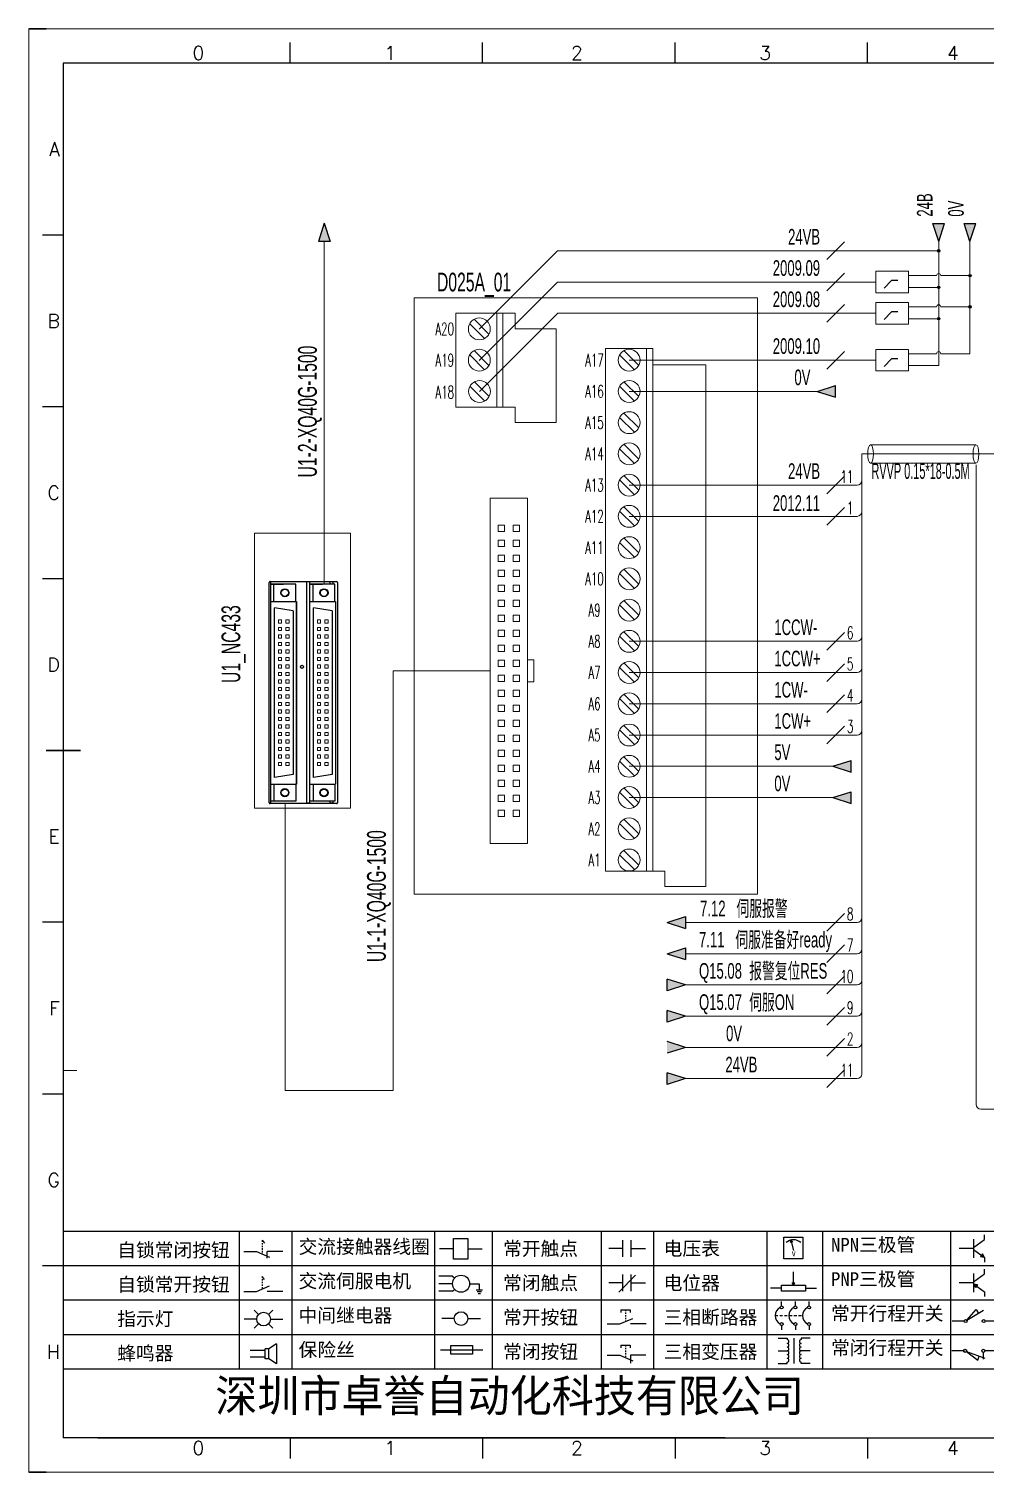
# Model space of a CAD drawing. Extents: x 38255 to 47052, y -6758 to -3353.
# Drawn here: x 40292.9 to 40446, y -5659 to -5428 of the extents above; entities that cross this region are included whole.
import ezdxf
from ezdxf.enums import TextEntityAlignment as Align

# ---------------------------------------------------------------- set-up
doc = ezdxf.new("R2010")
doc.units = 0
doc.header["$MEASUREMENT"] = 0
doc.linetypes.add('ACAD_ISO02W100', pattern=[15, 12, -3])
for name, color, linetype in [('AE_BOR', 1, 'Continuous'), ('SYMS', 7, 'Continuous'), ('Z_OM_GAIKEI', 7, 'Continuous')]:
    doc.layers.add(name, color=color, linetype=linetype)
doc.layers.add('Dimension', color=3, linetype='Continuous', lineweight=13)
doc.styles.add('WD', font='romans.shx', dxfattribs={"bigfont": 'gbcbig.shx'})
doc.styles.add('样式 8', font='arial.ttf')
doc.styles.add('汉字', font='')
doc.styles.get('汉字').set_extended_font_data('新宋体')

# ---------------------------------------------------------------- blocks, each defined once
blk = doc.blocks.new('WDDOT')
blk.add_hatch(color=256).paths.add_polyline_path([(0.5, 0, 1), (-0.5, 0, 1)])
blk.add_circle((0, 0), 0.5)
blk = doc.blocks.new('*U34')
at = {"linetype": 'ByBlock'}
for p, q in [((-1909.23, -780.45), (-1909.23, -780.67)), ((-1909.23, -780.45), (-1908.92, -780.84)), ((-1909.23, -780.84), (-1909.23, -781.05)), ((-1911.92, -782.07), (-1910.06, -782.07)), ((-1910.06, -782.07), (-1908.18, -782.88)), ((-1909.23, -781.23), (-1909.23, -781.44)), ((-1909.23, -781.61), (-1909.23, -781.83)), ((-1909.23, -782), (-1909.23, -782.21)), ((-1909.23, -782.38), (-1909.23, -782.43)), ((-1908.52, -783.07), (-1908.52, -782.07)), ((-1906.25, -782.07), (-1908.52, -782.07))]:
    blk.add_line(p, q, dxfattribs=at)
blk = doc.blocks.new('*U36')
at = {"linetype": 'ByBlock'}
for p, q in [((-1908.88, -791.17), (-1909.23, -790.71)), ((-1909.23, -790.71), (-1909.23, -790.92)), ((-1909.23, -791.09), (-1909.23, -791.31)), ((-1909.23, -791.48), (-1909.23, -791.69)), ((-1911.92, -792.89), (-1910.06, -792.89)), ((-1910.06, -792.89), (-1908.18, -792.08)), ((-1909.23, -791.86), (-1909.23, -792.08)), ((-1909.23, -792.25), (-1909.23, -792.47)), ((-1906.25, -792.89), (-1908.52, -792.89))]:
    blk.add_line(p, q, dxfattribs=at)
blk = doc.blocks.new('蜂鸣器')
at = {"linetype": 'ByBlock'}
for p, q in [((-1907.17, -795.53), (-1908.25, -796.26)), ((-1907.17, -795.53), (-1907.17, -798.41)), ((-1908.8, -796.48), (-1911.01, -796.48)), ((-1908.8, -797.46), (-1911.01, -797.46)), ((-1908.25, -796.26), (-1908.8, -796.26)), ((-1908.8, -797.68), (-1908.8, -796.26)), ((-1908.25, -797.68), (-1908.8, -797.68)), ((-1908.25, -797.68), (-1908.25, -796.26)), ((-1907.17, -798.41), (-1908.25, -797.68))]:
    blk.add_line(p, q, dxfattribs=at)
blk = doc.blocks.new('指示灯')
at = {"linetype": 'ByBlock'}
for p, q in [((-1854.25, -776.92), (-1856.06, -776.92)), ((-1854.62, -775.59), (-1853.97, -776.23)), ((-1851.9, -775.59), (-1852.54, -776.23)), ((-1852.26, -776.92), (-1850.45, -776.92)), ((-1854.62, -778.25), (-1853.97, -777.61)), ((-1851.9, -778.25), (-1852.54, -777.61))]:
    blk.add_line(p, q, dxfattribs=at)
blk.add_circle((-1853.26, -776.92), 0.992, dxfattribs=at)
blk = doc.blocks.new('交流接触器线圈')
at = {"linetype": 'ByBlock'}
for p, q in [((-1880.82, -781.77), (-1882.87, -781.77)), ((-1878.72, -781.77), (-1876.67, -781.77))]:
    blk.add_line(p, q, dxfattribs=at)
blk.add_lwpolyline([(-1880.82, -780.28), (-1878.72, -780.28), (-1878.72, -783.26), (-1880.82, -783.26)], close=True, dxfattribs=at)
blk = doc.blocks.new('交流伺服电机')
at = {"linetype": 'ByBlock'}
for p, q in [((-1880.97, -785.75), (-1882.94, -785.75)), ((-1880.97, -786.85), (-1882.94, -786.85)), ((-1880.97, -785.75), (-1880.65, -786.03)), ((-1878.49, -786.85), (-1877.07, -786.85)), ((-1877.07, -786.85), (-1877.07, -787.72)), ((-1880.97, -787.94), (-1882.94, -787.94)), ((-1880.97, -787.94), (-1880.65, -787.67)), ((-1877.54, -787.72), (-1876.59, -787.72)), ((-1877.38, -788.01), (-1876.75, -788.01)), ((-1877.23, -788.29), (-1876.9, -788.29))]:
    blk.add_line(p, q, dxfattribs=at)
blk.add_circle((-1879.73, -786.85), 1.24, dxfattribs=at)
blk = doc.blocks.new('中间继电器')
at = {"linetype": 'ByBlock'}
for p, q in [((-1880.72, -791.92), (-1882.54, -791.92)), ((-1878.74, -791.92), (-1876.92, -791.92))]:
    blk.add_line(p, q, dxfattribs=at)
blk.add_circle((-1879.73, -791.92), 0.992, dxfattribs=at)
blk = doc.blocks.new('保险丝')
at = {"linetype": 'ByBlock'}
blk.add_line((-1882.72, -796.49), (-1876.55, -796.49), dxfattribs=at)
blk.add_lwpolyline([(-1881.2, -795.86), (-1878.06, -795.86), (-1878.06, -797.12), (-1881.2, -797.12)], close=True, dxfattribs=at)
blk = doc.blocks.new('常开按钮')
at = {"linetype": 'ByBlock'}
for p, q in [((-1910.06, -787.73), (-1908.18, -786.93)), ((-1909.9, -785.68), (-1908.56, -785.68)), ((-1909.9, -785.68), (-1909.9, -786.07)), ((-1909.23, -785.68), (-1909.23, -785.89)), ((-1909.23, -786.06), (-1909.23, -786.28)), ((-1909.23, -786.45), (-1909.23, -786.67)), ((-1909.23, -786.84), (-1909.23, -787.05)), ((-1909.23, -787.22), (-1909.23, -787.38)), ((-1908.56, -785.68), (-1908.56, -786.07)), ((-1911.92, -787.73), (-1910.06, -787.73)), ((-1906.25, -787.73), (-1908.52, -787.73))]:
    blk.add_line(p, q, dxfattribs=at)
blk = doc.blocks.new('常开触点')
at = {"linetype": 'ByBlock'}
for p, q in [((-1853.82, -782.99), (-1853.82, -780.56)), ((-1852.6, -782.99), (-1852.6, -780.56)), ((-1853.82, -781.77), (-1855.88, -781.77)), ((-1852.6, -781.77), (-1850.55, -781.77))]:
    blk.add_line(p, q, dxfattribs=at)
blk = doc.blocks.new('常闭触点')
at = {"linetype": 'ByBlock'}
for p, q in [((-1853.82, -786.77), (-1855.88, -786.77)), ((-1852.01, -785.66), (-1854.43, -788.1)), ((-1853.82, -787.99), (-1853.82, -785.56)), ((-1852.6, -787.99), (-1852.6, -785.56)), ((-1852.6, -786.77), (-1850.55, -786.77))]:
    blk.add_line(p, q, dxfattribs=at)
blk = doc.blocks.new('常闭按钮')
at = {"linetype": 'ByBlock'}
for p, q in [((-1854.11, -790.83), (-1852.77, -790.83)), ((-1854.11, -790.83), (-1854.11, -791.22)), ((-1853.44, -790.83), (-1853.44, -791.04)), ((-1853.44, -791.21), (-1853.44, -791.43)), ((-1853.44, -791.6), (-1853.44, -791.82)), ((-1852.77, -790.83), (-1852.77, -791.22)), ((-1856.13, -792.28), (-1854.28, -792.28)), ((-1854.28, -792.28), (-1852.4, -793.09)), ((-1853.44, -791.99), (-1853.44, -792.2)), ((-1853.44, -792.37), (-1853.44, -792.53)), ((-1850.47, -792.28), (-1852.73, -792.28)), ((-1852.73, -792.28), (-1852.73, -793.43))]:
    blk.add_line(p, q, dxfattribs=at)
blk = doc.blocks.new('电压表')
at = {"linetype": 'ByBlock'}
for p, q in [((-1814.84, -780.75), (-1814.91, -781.13)), ((-1814.6, -781.05), (-1814.91, -781.13)), ((-1814.84, -780.75), (-1814.46, -782.26)), ((-1814.84, -780.75), (-1814.6, -781.05))]:
    blk.add_line(p, q, dxfattribs=at)
blk.add_lwpolyline([(-1815.84, -780.34), (-1813.07, -780.34), (-1813.07, -783.49), (-1815.84, -783.49)], close=True, dxfattribs=at)
blk.add_arc((-1814.46, -782.26), 1.56, 46.8313, 133.1687, dxfattribs=at)
at = {"linetype": 'ByBlock', "insert": (-1814.7, -782.39), "char_height": 0.75, "width": 0.6768, "attachment_point": 1}
blk.add_mtext('V', dxfattribs=at)
blk = doc.blocks.new('电位器')
at = {"linetype": 'ByBlock'}
for p, q in [((-1814.45, -787.3), (-1814.45, -785.39)), ((-1814.45, -787.3), (-1814.62, -786.96)), ((-1814.62, -786.96), (-1814.27, -786.96)), ((-1814.45, -787.3), (-1814.27, -786.96)), ((-1816.21, -787.75), (-1817.79, -787.75)), ((-1812.68, -787.75), (-1811.1, -787.75))]:
    blk.add_line(p, q, dxfattribs=at)
blk.add_lwpolyline([(-1816.21, -787.3), (-1812.68, -787.3), (-1812.68, -788.2), (-1816.21, -788.2)], close=True, dxfattribs=at)
blk = doc.blocks.new('三相断路器')
at = {"linetype": 'ByBlock'}
for p, q in [((-1816.17, -790.33), (-1816.17, -789.7)), ((-1814.17, -790.33), (-1814.17, -789.7)), ((-1812.18, -790.33), (-1812.18, -789.7)), ((-1817.14, -791.74), (-1816.72, -791.74)), ((-1816.45, -791.74), (-1816.03, -791.74)), ((-1816.17, -793.19), (-1816.17, -793.83)), ((-1815.76, -791.74), (-1815.34, -791.74)), ((-1815.07, -791.74), (-1814.65, -791.74)), ((-1814.38, -791.74), (-1813.96, -791.74)), ((-1814.17, -793.19), (-1814.17, -793.83)), ((-1813.69, -791.74), (-1813.27, -791.74)), ((-1812.18, -793.19), (-1812.18, -793.83))]:
    blk.add_line(p, q, dxfattribs=at)
for centre in [(-1816.17, -790.55), (-1814.17, -790.55), (-1812.18, -790.55), (-1816.17, -792.98), (-1814.17, -792.98), (-1812.18, -792.98)]:
    blk.add_circle(centre, 0.219, dxfattribs=at)
for centre in [(-1815.81, -791.74), (-1813.82, -791.74), (-1811.83, -791.74)]:
    blk.add_arc(centre, 1.32, 115.5791, 244.4209, dxfattribs=at)
blk = doc.blocks.new('三相变压器')
at = {"linetype": 'ByBlock'}
for p, q in [((-1816.69, -795.03), (-1815.37, -795.03)), ((-1815.37, -795.03), (-1815.37, -795.24)), ((-1814.34, -798.7), (-1814.34, -795.04)), ((-1812, -795.03), (-1813.32, -795.03)), ((-1813.32, -795.03), (-1813.32, -795.24)), ((-1816.69, -796.87), (-1815.37, -796.87)), ((-1812, -796.87), (-1813.32, -796.87)), ((-1816.69, -798.71), (-1815.37, -798.71)), ((-1815.37, -798.71), (-1815.37, -798.5)), ((-1813.32, -798.71), (-1813.32, -798.5)), ((-1812, -798.71), (-1813.32, -798.71))]:
    blk.add_line(p, q, dxfattribs=at)
for centre, start, end in [((-1815.37, -795.51), 270, 90), ((-1815.37, -796.06), 270, 90), ((-1813.32, -795.51), 90, 270), ((-1813.32, -796.06), 90, 270), ((-1815.37, -796.6), 270, 90), ((-1815.37, -797.14), 270, 90), ((-1815.37, -797.68), 270, 90), ((-1815.37, -798.23), 270, 90), ((-1813.32, -796.6), 90, 270), ((-1813.32, -797.14), 90, 270), ((-1813.32, -797.68), 90, 270), ((-1813.32, -798.23), 90, 270)]:
    blk.add_arc(centre, 0.271, start, end, dxfattribs=at)
blk = doc.blocks.new('NPN三极管')
at = {"linetype": 'ByBlock'}
for p, q in [((-1785.73, -780.61), (-1785.73, -783.32)), ((-1785.73, -781.82), (-1784.15, -780.66)), ((-1784.15, -780.66), (-1784.15, -779.98)), ((-1785.73, -781.97), (-1787.81, -781.97)), ((-1785.73, -782.11), (-1784.15, -783.27)), ((-1784.41, -782.73), (-1784.74, -783.18)), ((-1784.15, -783.27), (-1784.74, -783.18)), ((-1784.15, -783.27), (-1784.41, -782.73)), ((-1784.15, -783.27), (-1784.15, -783.96))]:
    blk.add_line(p, q, dxfattribs=at)
blk = doc.blocks.new('PNP三极管')
at = {"linetype": 'ByBlock'}
for p, q in [((-1784.9, -785.38), (-1784.9, -788.09)), ((-1783.32, -785.43), (-1783.32, -784.75)), ((-1784.9, -786.74), (-1786.98, -786.74)), ((-1784.9, -786.59), (-1783.32, -785.43)), ((-1784.9, -786.88), (-1783.32, -788.04)), ((-1784.9, -786.88), (-1784.31, -786.97)), ((-1784.9, -786.88), (-1784.64, -787.42)), ((-1784.31, -786.97), (-1784.64, -787.42)), ((-1783.32, -788.04), (-1783.32, -788.73))]:
    blk.add_line(p, q, dxfattribs=at)
blk = doc.blocks.new('常开行程开关')
at = {"linetype": 'ByBlock'}
for p, q in [((-1785.89, -792.17), (-1784.52, -790.62)), ((-1785.89, -792.17), (-1783.43, -790.72)), ((-1784.52, -790.62), (-1784.19, -791.17)), ((-1786.29, -792.3), (-1788.01, -792.3)), ((-1781.48, -792.3), (-1783.21, -792.3))]:
    blk.add_line(p, q, dxfattribs=at)
for centre in [(-1786.07, -792.3), (-1783.42, -792.3)]:
    blk.add_circle(centre, 0.219, dxfattribs=at)
blk = doc.blocks.new('常闭行程开关')
at = {"linetype": 'ByBlock'}
for p, q in [((-1786.34, -796.62), (-1788.07, -796.62)), ((-1785.93, -796.72), (-1783.25, -797.7)), ((-1785.93, -796.72), (-1784.3, -798)), ((-1784.3, -798), (-1784.08, -797.4)), ((-1783.48, -796.84), (-1783.48, -797.85)), ((-1781.54, -796.62), (-1783.26, -796.62))]:
    blk.add_line(p, q, dxfattribs=at)
for centre in [(-1786.12, -796.62), (-1783.48, -796.62)]:
    blk.add_circle(centre, 0.219, dxfattribs=at)
blk = doc.blocks.new('电控横A4')
for p, q in [((292, -5), (5, -5)), ((5, -5), (5, -205)), ((10.03, -205), (289.53, -205)), ((130.8, -205), (190.75, -205))]:
    blk.add_line(p, q)
at = {"lineweight": 9, "ltscale": 0.1}
for p, q in [((5, -151.57), (7, -151.57)), ((101.34, -205), (130.8, -205)), ((129.44, -205), (129.44, -205)), ((129.44, -205), (129.44, -205)), ((129.44, -205), (129.44, -205)), ((129.44, -205), (129.44, -205))]:
    blk.add_line(p, q, dxfattribs=at)
at = {"linetype": 'ByBlock'}
for p, q in [((292, -175), (5, -175)), ((292, -180), (5, -180)), ((292, -185), (5, -185)), ((292, -190), (5, -190)), ((292, -195), (5, -195))]:
    blk.add_line(p, q, dxfattribs=at)
at = {"color": 0, "lineweight": -2}
for p, q in [((30.58, -175), (30.58, -195)), ((38.26, -175), (38.26, -195)), ((59.05, -175), (59.05, -195)), ((67.4, -175), (67.4, -195)), ((83.26, -175), (83.26, -195)), ((90.91, -175), (90.91, -195)), ((107.4, -175), (107.4, -195)), ((115.5, -175), (115.5, -195)), ((134.12, -175), (134.12, -195))]:
    blk.add_line(p, q, dxfattribs=at)
at = {"color": 0, "ltscale": 2}
blk.add_line((101.34, -205), (5, -205), dxfattribs=at)
at = {"layer": 'AE_BOR', "lineweight": 30}
for p, q in [((2.53, 0), (0, 0)), ((0, -210), (2.53, -210))]:
    blk.add_line(p, q, dxfattribs=at)
at = {"layer": 'AE_BOR', "color": 1, "lineweight": 15}
for p, q in [((0, 0), (297, 0)), ((0, -210), (0, 0)), ((297, -210), (0, -210))]:
    blk.add_line(p, q, dxfattribs=at)
at = {"layer": 'AE_BOR'}
for p, q in [((38.03, -5), (38.03, -2)), ((66.03, -5), (66.03, -2)), ((94.03, -5), (94.03, -2)), ((122.03, -5), (122.03, -2)), ((5, -30), (2, -30)), ((5, -55), (2, -55)), ((5, -80), (2, -80)), ((5, -130), (2, -130)), ((5, -155), (2, -155)), ((5, -180), (2, -180)), ((38.03, -205), (38.03, -208)), ((66.03, -205), (66.03, -208)), ((94.03, -205), (94.03, -208)), ((122.03, -205), (122.03, -208))]:
    blk.add_line(p, q, dxfattribs=at)
at = {"layer": 'AE_BOR', "color": 2, "lineweight": 30}
blk.add_line((2.5, -105), (7.5, -105), dxfattribs=at)
at = {"linetype": 'ByBlock'}
for name, p in [('*U34', (1943.19, 604.18)), ('交流接触器线圈', (1942.62, 604.27)), ('常开触点', (1940.27, 604.3)), ('电压表', (1925.71, 604.52)), ('NPN三极管', (1923.2, 604.5)), ('PNP三极管', (1922.37, 604.27)), ('*U36', (1943.19, 609.18)), ('交流伺服电机', (1942.62, 604.27)), ('常闭触点', (1940.27, 604.3)), ('电位器', (1925.71, 604.52)), ('指示灯', (1887.41, 589.18)), ('中间继电器', (1942.62, 604.27)), ('常开按钮', (1996.06, 599.3)), ('三相断路器', (1925.71, 604.52)), ('常开行程开关', (1922.37, 604.27)), ('三相变压器', (1925.71, 604.52)), ('蜂鸣器', (1943.19, 604.18)), ('保险丝', (1942.62, 604.27)), ('常闭按钮', (1940.27, 599.3)), ('常闭行程开关', (1922.37, 604.27))]:
    blk.add_blockref(name, p, dxfattribs=at)
at = {"char_height": 2, "attachment_point": 1, "style": '汉字'}
for s, insert in [('{\\fKaiTi_GB2312|b0|i0|c134|p49;自锁常闭按钮}', (12.86, -176.69)), ('{\\fKaiTi_GB2312|b0|i0|c134|p49;交流接触器线圈}', (39.25, -176.19)), ('{\\fKaiTi_GB2312|b0|i0|c134|p49;常开触点}', (69.01, -176.48)), ('{\\fKaiTi_GB2312|b0|i0|c134|p49;电压表}', (92.37, -176.47)), ('{\\fKaiTi_GB2312|b0|i0|c134|p49;NPN三极管}', (116.73, -175.91)), ('{\\fKaiTi_GB2312|b0|i0|c134|p49;自锁常开按钮}', (12.86, -181.69)), ('{\\fKaiTi_GB2312|b0|i0|c134|p49;交流伺服电机}', (39.25, -181.19)), ('{\\fKaiTi_GB2312|b0|i0|c134|p49;常闭触点}', (69.01, -181.48)), ('{\\fKaiTi_GB2312|b0|i0|c134|p49;电位器}', (92.37, -181.47)), ('{\\fKaiTi_GB2312|b0|i0|c134|p49;PNP三极管}', (116.73, -180.91)), ('{\\fKaiTi_GB2312|b0|i0|c134|p49;指示灯}', (12.86, -186.69)), ('{\\fKaiTi_GB2312|b0|i0|c134|p49;中间继电器}', (39.25, -186.19)), ('{\\fKaiTi_GB2312|b0|i0|c134|p49;常开按钮}', (69.01, -186.48)), ('{\\fKaiTi_GB2312|b0|i0|c134|p49;三相断路器}', (92.37, -186.47)), ('{\\fKaiTi_GB2312|b0|i0|c134|p49;常开行程开关}', (116.73, -185.91)), ('{\\fKaiTi_GB2312|b0|i0|c134|p49;保险丝}', (39.25, -191.19)), ('{\\fKaiTi_GB2312|b0|i0|c134|p49;常闭行程开关}', (116.73, -190.91)), ('{\\fKaiTi_GB2312|b0|i0|c134|p49;蜂鸣器}', (12.86, -191.69)), ('{\\fKaiTi_GB2312|b0|i0|c134|p49;常闭按钮}', (69.01, -191.48)), ('{\\fKaiTi_GB2312|b0|i0|c134|p49;三相变压器}', (92.37, -191.47))]:
    blk.add_mtext(s, dxfattribs=dict(at, insert=insert))
at = {"color": 0, "lineweight": -2, "insert": (27.14, -196.53), "char_height": 4.7064, "width": 96.1138, "attachment_point": 1}
blk.add_mtext('深圳市卓誉自动化科技有限公司', dxfattribs=at)
at = {"layer": 'AE_BOR', "style": 'WD'}
for s, p in [('0', (24.67, -4.5)), ('1', (52.6, -4.5)), ('2', (79.75, -4.5)), ('3', (107.15, -4.5)), ('4', (134.45, -4.5)), ('0', (24.67, -207.5)), ('1', (52.6, -207.5)), ('2', (79.75, -207.5)), ('3', (107.15, -207.5)), ('4', (134.45, -207.5))]:
    blk.add_text(s, height=2, dxfattribs=at).set_placement(p, align=Align.CENTER)
for s, p in [('A', (4.5, -17.5)), ('B', (4.5, -42.5)), ('C', (4.5, -67.5)), ('D', (4.5, -92.5)), ('E', (4.5, -117.5)), ('F', (4.5, -142.5)), ('G', (4.5, -167.5)), ('H', (4.5, -192.5))]:
    blk.add_text(s, height=2, dxfattribs=at).set_placement(p, align=Align.MIDDLE_RIGHT)

msp = doc.modelspace()

# ---------------------------------------------------------------- hatches: boundary and pattern name
for points in [[(40339.244, -5462.019), (40340.179, -5459.101), (40341.114, -5462.019)], [(40437.592, -5459.142), (40438.527, -5462.061), (40439.462, -5459.142)], [(40442.592, -5459.142), (40443.527, -5462.061), (40444.462, -5459.142)], [(40438.723, -5463.529, 1), (40438.33, -5463.529, 1)], [(40443.723, -5467.495, 1), (40443.33, -5467.495, 1)], [(40438.723, -5469.389, 1), (40438.33, -5469.389, 1)], [(40443.723, -5472.494, 1), (40443.33, -5472.494, 1)], [(40438.723, -5474.389, 1), (40438.33, -5474.389, 1)], [(40419.09, -5486.029), (40422.008, -5486.964), (40422.008, -5485.094)], [(40421.59, -5546.029), (40424.508, -5546.964), (40424.508, -5545.094)], [(40421.59, -5551.029), (40424.508, -5551.964), (40424.508, -5550.094)], [(40395.059, -5571.033), (40397.977, -5571.968), (40397.977, -5570.098)], [(40395.059, -5576.029), (40397.977, -5576.964), (40397.977, -5575.094)], [(40395.059, -5581.96), (40395.059, -5580.09), (40397.977, -5581.025)], [(40395.059, -5586.96), (40395.059, -5585.09), (40397.977, -5586.025)], [(40397.977, -5591.025), (40395.059, -5591.96), (40395.059, -5590.09)], [(40395.059, -5596.96), (40395.059, -5595.09), (40397.977, -5596.025)]]:
    msp.add_hatch(color=256).paths.add_polyline_path(points)

# ---------------------------------------------------------------- linework, layer by layer
for p, q in [((40340.179, -5459.101), (40339.244, -5462.019)), ((40340.179, -5459.101), (40341.114, -5462.019)), ((40437.592, -5459.142), (40439.462, -5459.142)), ((40438.527, -5462.061), (40437.592, -5459.142)), ((40438.527, -5462.061), (40439.462, -5459.142)), ((40442.592, -5459.142), (40444.462, -5459.142)), ((40443.527, -5462.061), (40442.592, -5459.142)), ((40443.527, -5462.061), (40444.462, -5459.142)), ((40341.114, -5462.019), (40339.244, -5462.019)), ((40419.09, -5486.029), (40422.008, -5485.094)), ((40419.09, -5486.029), (40422.008, -5486.964)), ((40422.008, -5486.964), (40422.008, -5485.094)), ((40421.59, -5546.029), (40424.508, -5545.094)), ((40421.59, -5546.029), (40424.508, -5546.964)), ((40424.508, -5546.964), (40424.508, -5545.094)), ((40421.59, -5551.029), (40424.508, -5550.094)), ((40424.508, -5551.964), (40424.508, -5550.094)), ((40421.59, -5551.029), (40424.508, -5551.964)), ((40395.059, -5571.033), (40397.977, -5570.098)), ((40395.059, -5571.033), (40397.977, -5571.968)), ((40397.977, -5570.098), (40397.977, -5571.968)), ((40395.059, -5576.029), (40397.977, -5575.094)), ((40395.059, -5576.029), (40397.977, -5576.964)), ((40397.977, -5575.094), (40397.977, -5576.964)), ((40395.059, -5581.96), (40395.059, -5580.09)), ((40397.977, -5581.025), (40395.059, -5580.09)), ((40397.977, -5581.025), (40395.059, -5581.96)), ((40395.059, -5586.96), (40395.059, -5585.09)), ((40397.977, -5586.025), (40395.059, -5585.09)), ((40397.977, -5586.025), (40395.059, -5586.96)), ((40397.977, -5591.025), (40395.059, -5590.09)), ((40397.977, -5591.025), (40395.059, -5591.96)), ((40395.059, -5596.96), (40395.059, -5595.09)), ((40397.977, -5596.025), (40395.059, -5595.09)), ((40397.977, -5596.025), (40395.059, -5596.96))]:
    msp.add_line(p, q)
at = {"color": 3, "lineweight": 0}
for p, q in [((40340.179, -5516.885), (40340.179, -5462.019)), ((40426.222, -5496.029), (40472.881, -5496.029)), ((40388.982, -5501.029), (40425.472, -5501.029)), ((40388.982, -5506.033), (40425.472, -5506.033)), ((40388.982, -5526.029), (40425.472, -5526.029)), ((40351.222, -5530.746), (40351.222, -5597.926)), ((40366.735, -5530.746), (40351.222, -5530.746)), ((40388.982, -5531.029), (40425.472, -5531.029)), ((40388.982, -5536.029), (40425.472, -5536.029)), ((40388.982, -5541.029), (40425.472, -5541.029)), ((40333.938, -5597.926), (40333.938, -5552.004)), ((40333.938, -5597.926), (40351.222, -5597.926))]:
    msp.add_line(p, q, dxfattribs=at)
at = {"lineweight": 0}
for p, q in [((40438.527, -5481.889), (40438.527, -5462.061)), ((40443.527, -5479.995), (40443.527, -5462.061)), ((40364.963, -5476.066), (40377.5, -5463.529)), ((40377.5, -5463.529), (40438.527, -5463.529)), ((40433.7, -5467.495), (40438.182, -5467.495)), ((40438.854, -5467.495), (40443.527, -5467.495)), ((40364.963, -5481.066), (40377.5, -5468.529)), ((40377.5, -5468.529), (40428.444, -5468.529)), ((40433.7, -5469.389), (40438.527, -5469.389)), ((40370.713, -5473.529), (40361.218, -5473.529)), ((40361.218, -5488.529), (40361.218, -5473.529)), ((40365, -5486.066), (40377.538, -5473.529)), ((40367.782, -5488.529), (40367.782, -5473.529)), ((40368.782, -5488.529), (40368.782, -5473.529)), ((40370.713, -5476.029), (40370.713, -5473.529)), ((40377.538, -5473.529), (40428.444, -5473.529)), ((40433.7, -5472.494), (40438.182, -5472.494)), ((40433.7, -5474.389), (40438.527, -5474.389)), ((40438.854, -5472.494), (40443.527, -5472.494)), ((40377.277, -5476.029), (40370.713, -5476.029)), ((40377.277, -5476.029), (40377.277, -5491.029)), ((40385.201, -5562.816), (40385.201, -5479.16)), ((40392.764, -5479.16), (40385.201, -5479.16)), ((40391.764, -5562.816), (40391.764, -5479.16)), ((40392.764, -5562.816), (40392.764, -5479.16)), ((40388.982, -5481.029), (40428.444, -5481.029)), ((40433.7, -5479.995), (40438.182, -5479.995)), ((40438.854, -5479.995), (40443.527, -5479.995)), ((40401.259, -5481.779), (40392.764, -5481.779)), ((40401.259, -5481.779), (40401.259, -5565.27)), ((40433.7, -5481.889), (40438.527, -5481.889)), ((40388.982, -5486.029), (40419.09, -5486.029)), ((40370.713, -5488.529), (40361.218, -5488.529)), ((40370.713, -5491.029), (40370.713, -5488.529)), ((40377.277, -5491.029), (40370.713, -5491.029)), ((40427.652, -5494.581), (40444.494, -5494.58)), ((40426.222, -5496.029), (40426.222, -5595.275)), ((40427.631, -5497.51), (40444.494, -5497.51)), ((40444.534, -5497.767), (40444.534, -5600.148)), ((40388.982, -5546.029), (40421.59, -5546.029)), ((40388.982, -5551.029), (40421.59, -5551.029)), ((40394.695, -5562.816), (40385.201, -5562.816)), ((40394.695, -5565.27), (40394.695, -5562.816)), ((40401.259, -5565.27), (40394.695, -5565.27)), ((40397.977, -5571.033), (40425.472, -5571.033)), ((40397.977, -5576.029), (40425.472, -5576.029)), ((40397.977, -5581.025), (40425.472, -5581.025)), ((40397.977, -5586.025), (40425.472, -5586.025)), ((40397.977, -5591.025), (40425.472, -5591.025)), ((40397.977, -5596.025), (40425.472, -5596.025)), ((40472.881, -5600.898), (40445.284, -5600.898))]:
    msp.add_line(p, q, dxfattribs=at)
at = {"linetype": 'ACAD_ISO02W100'}
for p, q in [((40430.966, -5468.294), (40429.775, -5469.523)), ((40431.974, -5468.297), (40430.966, -5468.294)), ((40430.966, -5473.293), (40429.775, -5474.523)), ((40431.974, -5473.296), (40430.966, -5473.293)), ((40430.966, -5480.794), (40429.775, -5482.023)), ((40431.974, -5480.797), (40430.966, -5480.794))]:
    msp.add_line(p, q, dxfattribs=at)
at = {"lineweight": 0}
for points in [[(40428.444, -5470.255), (40428.444, -5466.803), (40433.7, -5466.803), (40433.7, -5470.255)], [(40354.546, -5566.519), (40354.546, -5471.029), (40409.546, -5471.029), (40409.546, -5566.519)], [(40354.546, -5566.519), (40354.546, -5471.029), (40409.546, -5471.029), (40409.546, -5566.519)], [(40428.444, -5475.255), (40428.444, -5471.802), (40433.7, -5471.802), (40433.7, -5475.255)], [(40428.444, -5482.755), (40428.444, -5479.303), (40433.7, -5479.303), (40433.7, -5482.755)], [(40366.735, -5558.396), (40366.735, -5503.096), (40372.735, -5503.096), (40372.735, -5558.396)], [(40344.376, -5552.754), (40329.026, -5552.754), (40329.026, -5508.738), (40344.376, -5508.738)], [(40369.035, -5508.446), (40368.035, -5508.446), (40368.035, -5507.446), (40369.035, -5507.446)], [(40371.435, -5508.446), (40370.435, -5508.446), (40370.435, -5507.446), (40371.435, -5507.446)], [(40369.035, -5510.846), (40368.035, -5510.846), (40368.035, -5509.846), (40369.035, -5509.846)], [(40371.435, -5510.846), (40370.435, -5510.846), (40370.435, -5509.846), (40371.435, -5509.846)], [(40369.035, -5513.246), (40368.035, -5513.246), (40368.035, -5512.246), (40369.035, -5512.246)], [(40371.435, -5513.246), (40370.435, -5513.246), (40370.435, -5512.246), (40371.435, -5512.246)], [(40369.035, -5515.646), (40368.035, -5515.646), (40368.035, -5514.646), (40369.035, -5514.646)], [(40371.435, -5515.646), (40370.435, -5515.646), (40370.435, -5514.646), (40371.435, -5514.646)], [(40369.035, -5518.046), (40368.035, -5518.046), (40368.035, -5517.046), (40369.035, -5517.046)], [(40371.435, -5518.046), (40370.435, -5518.046), (40370.435, -5517.046), (40371.435, -5517.046)], [(40369.035, -5520.446), (40368.035, -5520.446), (40368.035, -5519.446), (40369.035, -5519.446)], [(40371.435, -5520.446), (40370.435, -5520.446), (40370.435, -5519.446), (40371.435, -5519.446)], [(40332.838, -5522.605), (40333.338, -5522.605), (40333.338, -5523.105), (40332.838, -5523.105)], [(40334.038, -5522.605), (40334.538, -5522.605), (40334.538, -5523.105), (40334.038, -5523.105)], [(40339.088, -5522.605), (40339.588, -5522.605), (40339.588, -5523.105), (40339.088, -5523.105)], [(40340.288, -5522.605), (40340.788, -5522.605), (40340.788, -5523.105), (40340.288, -5523.105)], [(40369.035, -5522.846), (40368.035, -5522.846), (40368.035, -5521.846), (40369.035, -5521.846)], [(40371.435, -5522.846), (40370.435, -5522.846), (40370.435, -5521.846), (40371.435, -5521.846)], [(40332.838, -5523.805), (40333.338, -5523.805), (40333.338, -5524.305), (40332.838, -5524.305)], [(40332.838, -5525.005), (40333.338, -5525.005), (40333.338, -5525.505), (40332.838, -5525.505)], [(40334.038, -5523.805), (40334.538, -5523.805), (40334.538, -5524.305), (40334.038, -5524.305)], [(40334.038, -5525.005), (40334.538, -5525.005), (40334.538, -5525.505), (40334.038, -5525.505)], [(40339.088, -5523.805), (40339.588, -5523.805), (40339.588, -5524.305), (40339.088, -5524.305)], [(40339.088, -5525.005), (40339.588, -5525.005), (40339.588, -5525.505), (40339.088, -5525.505)], [(40340.288, -5523.805), (40340.788, -5523.805), (40340.788, -5524.305), (40340.288, -5524.305)], [(40340.288, -5525.005), (40340.788, -5525.005), (40340.788, -5525.505), (40340.288, -5525.505)], [(40369.035, -5525.246), (40368.035, -5525.246), (40368.035, -5524.246), (40369.035, -5524.246)], [(40371.435, -5525.246), (40370.435, -5525.246), (40370.435, -5524.246), (40371.435, -5524.246)], [(40332.838, -5526.205), (40333.338, -5526.205), (40333.338, -5526.705), (40332.838, -5526.705)], [(40332.838, -5527.405), (40333.338, -5527.405), (40333.338, -5527.905), (40332.838, -5527.905)], [(40334.038, -5526.205), (40334.538, -5526.205), (40334.538, -5526.705), (40334.038, -5526.705)], [(40334.038, -5527.405), (40334.538, -5527.405), (40334.538, -5527.905), (40334.038, -5527.905)], [(40339.088, -5526.205), (40339.588, -5526.205), (40339.588, -5526.705), (40339.088, -5526.705)], [(40339.088, -5527.405), (40339.588, -5527.405), (40339.588, -5527.905), (40339.088, -5527.905)], [(40340.288, -5526.205), (40340.788, -5526.205), (40340.788, -5526.705), (40340.288, -5526.705)], [(40340.288, -5527.405), (40340.788, -5527.405), (40340.788, -5527.905), (40340.288, -5527.905)], [(40369.035, -5527.646), (40368.035, -5527.646), (40368.035, -5526.646), (40369.035, -5526.646)], [(40371.435, -5527.646), (40370.435, -5527.646), (40370.435, -5526.646), (40371.435, -5526.646)], [(40332.838, -5528.605), (40333.338, -5528.605), (40333.338, -5529.105), (40332.838, -5529.105)], [(40332.838, -5529.805), (40333.338, -5529.805), (40333.338, -5530.305), (40332.838, -5530.305)], [(40334.038, -5528.605), (40334.538, -5528.605), (40334.538, -5529.105), (40334.038, -5529.105)], [(40334.038, -5529.805), (40334.538, -5529.805), (40334.538, -5530.305), (40334.038, -5530.305)], [(40339.088, -5528.605), (40339.588, -5528.605), (40339.588, -5529.105), (40339.088, -5529.105)], [(40339.088, -5529.805), (40339.588, -5529.805), (40339.588, -5530.305), (40339.088, -5530.305)], [(40340.288, -5528.605), (40340.788, -5528.605), (40340.788, -5529.105), (40340.288, -5529.105)], [(40340.288, -5529.805), (40340.788, -5529.805), (40340.788, -5530.305), (40340.288, -5530.305)], [(40369.035, -5530.046), (40368.035, -5530.046), (40368.035, -5529.046), (40369.035, -5529.046)], [(40371.435, -5530.046), (40370.435, -5530.046), (40370.435, -5529.046), (40371.435, -5529.046)], [(40373.735, -5532.496), (40372.735, -5532.496), (40372.735, -5528.996), (40373.735, -5528.996)], [(40332.838, -5531.005), (40333.338, -5531.005), (40333.338, -5531.505), (40332.838, -5531.505)], [(40332.838, -5532.205), (40333.338, -5532.205), (40333.338, -5532.705), (40332.838, -5532.705)], [(40334.038, -5531.005), (40334.538, -5531.005), (40334.538, -5531.505), (40334.038, -5531.505)], [(40334.038, -5532.205), (40334.538, -5532.205), (40334.538, -5532.705), (40334.038, -5532.705)], [(40339.088, -5531.005), (40339.588, -5531.005), (40339.588, -5531.505), (40339.088, -5531.505)], [(40339.088, -5532.205), (40339.588, -5532.205), (40339.588, -5532.705), (40339.088, -5532.705)], [(40340.288, -5531.005), (40340.788, -5531.005), (40340.788, -5531.505), (40340.288, -5531.505)], [(40340.288, -5532.205), (40340.788, -5532.205), (40340.788, -5532.705), (40340.288, -5532.705)], [(40369.035, -5532.446), (40368.035, -5532.446), (40368.035, -5531.446), (40369.035, -5531.446)], [(40371.435, -5532.446), (40370.435, -5532.446), (40370.435, -5531.446), (40371.435, -5531.446)], [(40332.838, -5533.405), (40333.338, -5533.405), (40333.338, -5533.905), (40332.838, -5533.905)], [(40332.838, -5534.605), (40333.338, -5534.605), (40333.338, -5535.105), (40332.838, -5535.105)], [(40334.038, -5533.405), (40334.538, -5533.405), (40334.538, -5533.905), (40334.038, -5533.905)], [(40334.038, -5534.605), (40334.538, -5534.605), (40334.538, -5535.105), (40334.038, -5535.105)], [(40339.088, -5533.405), (40339.588, -5533.405), (40339.588, -5533.905), (40339.088, -5533.905)], [(40339.088, -5534.605), (40339.588, -5534.605), (40339.588, -5535.105), (40339.088, -5535.105)], [(40340.288, -5533.405), (40340.788, -5533.405), (40340.788, -5533.905), (40340.288, -5533.905)], [(40340.288, -5534.605), (40340.788, -5534.605), (40340.788, -5535.105), (40340.288, -5535.105)], [(40369.035, -5534.846), (40368.035, -5534.846), (40368.035, -5533.846), (40369.035, -5533.846)], [(40371.435, -5534.846), (40370.435, -5534.846), (40370.435, -5533.846), (40371.435, -5533.846)], [(40332.838, -5535.805), (40333.338, -5535.805), (40333.338, -5536.305), (40332.838, -5536.305)], [(40332.838, -5537.005), (40333.338, -5537.005), (40333.338, -5537.505), (40332.838, -5537.505)], [(40334.038, -5535.805), (40334.538, -5535.805), (40334.538, -5536.305), (40334.038, -5536.305)], [(40334.038, -5537.005), (40334.538, -5537.005), (40334.538, -5537.505), (40334.038, -5537.505)], [(40339.088, -5535.805), (40339.588, -5535.805), (40339.588, -5536.305), (40339.088, -5536.305)], [(40339.088, -5537.005), (40339.588, -5537.005), (40339.588, -5537.505), (40339.088, -5537.505)], [(40340.288, -5535.805), (40340.788, -5535.805), (40340.788, -5536.305), (40340.288, -5536.305)], [(40340.288, -5537.005), (40340.788, -5537.005), (40340.788, -5537.505), (40340.288, -5537.505)], [(40369.035, -5537.246), (40368.035, -5537.246), (40368.035, -5536.246), (40369.035, -5536.246)], [(40371.435, -5537.246), (40370.435, -5537.246), (40370.435, -5536.246), (40371.435, -5536.246)], [(40332.838, -5538.205), (40333.338, -5538.205), (40333.338, -5538.705), (40332.838, -5538.705)], [(40334.038, -5538.205), (40334.538, -5538.205), (40334.538, -5538.705), (40334.038, -5538.705)], [(40339.088, -5538.205), (40339.588, -5538.205), (40339.588, -5538.705), (40339.088, -5538.705)], [(40340.288, -5538.205), (40340.788, -5538.205), (40340.788, -5538.705), (40340.288, -5538.705)], [(40369.035, -5539.646), (40368.035, -5539.646), (40368.035, -5538.646), (40369.035, -5538.646)], [(40371.435, -5539.646), (40370.435, -5539.646), (40370.435, -5538.646), (40371.435, -5538.646)], [(40332.838, -5539.405), (40333.338, -5539.405), (40333.338, -5539.905), (40332.838, -5539.905)], [(40332.838, -5540.605), (40333.338, -5540.605), (40333.338, -5541.105), (40332.838, -5541.105)], [(40334.038, -5539.405), (40334.538, -5539.405), (40334.538, -5539.905), (40334.038, -5539.905)], [(40334.038, -5540.605), (40334.538, -5540.605), (40334.538, -5541.105), (40334.038, -5541.105)], [(40339.088, -5539.405), (40339.588, -5539.405), (40339.588, -5539.905), (40339.088, -5539.905)], [(40339.088, -5540.605), (40339.588, -5540.605), (40339.588, -5541.105), (40339.088, -5541.105)], [(40340.288, -5539.405), (40340.788, -5539.405), (40340.788, -5539.905), (40340.288, -5539.905)], [(40340.288, -5540.605), (40340.788, -5540.605), (40340.788, -5541.105), (40340.288, -5541.105)], [(40369.035, -5542.046), (40368.035, -5542.046), (40368.035, -5541.046), (40369.035, -5541.046)], [(40371.435, -5542.046), (40370.435, -5542.046), (40370.435, -5541.046), (40371.435, -5541.046)], [(40332.838, -5541.805), (40333.338, -5541.805), (40333.338, -5542.305), (40332.838, -5542.305)], [(40332.838, -5543.005), (40333.338, -5543.005), (40333.338, -5543.505), (40332.838, -5543.505)], [(40334.038, -5541.805), (40334.538, -5541.805), (40334.538, -5542.305), (40334.038, -5542.305)], [(40334.038, -5543.005), (40334.538, -5543.005), (40334.538, -5543.505), (40334.038, -5543.505)], [(40339.088, -5541.805), (40339.588, -5541.805), (40339.588, -5542.305), (40339.088, -5542.305)], [(40339.088, -5543.005), (40339.588, -5543.005), (40339.588, -5543.505), (40339.088, -5543.505)], [(40340.288, -5541.805), (40340.788, -5541.805), (40340.788, -5542.305), (40340.288, -5542.305)], [(40340.288, -5543.005), (40340.788, -5543.005), (40340.788, -5543.505), (40340.288, -5543.505)], [(40369.035, -5544.446), (40368.035, -5544.446), (40368.035, -5543.446), (40369.035, -5543.446)], [(40371.435, -5544.446), (40370.435, -5544.446), (40370.435, -5543.446), (40371.435, -5543.446)], [(40332.838, -5544.205), (40333.338, -5544.205), (40333.338, -5544.705), (40332.838, -5544.705)], [(40332.838, -5545.405), (40333.338, -5545.405), (40333.338, -5545.905), (40332.838, -5545.905)], [(40334.038, -5544.205), (40334.538, -5544.205), (40334.538, -5544.705), (40334.038, -5544.705)], [(40334.038, -5545.405), (40334.538, -5545.405), (40334.538, -5545.905), (40334.038, -5545.905)], [(40339.088, -5544.205), (40339.588, -5544.205), (40339.588, -5544.705), (40339.088, -5544.705)], [(40339.088, -5545.405), (40339.588, -5545.405), (40339.588, -5545.905), (40339.088, -5545.905)], [(40340.288, -5544.205), (40340.788, -5544.205), (40340.788, -5544.705), (40340.288, -5544.705)], [(40340.288, -5545.405), (40340.788, -5545.405), (40340.788, -5545.905), (40340.288, -5545.905)], [(40369.035, -5546.846), (40368.035, -5546.846), (40368.035, -5545.846), (40369.035, -5545.846)], [(40371.435, -5546.846), (40370.435, -5546.846), (40370.435, -5545.846), (40371.435, -5545.846)], [(40369.035, -5549.246), (40368.035, -5549.246), (40368.035, -5548.246), (40369.035, -5548.246)], [(40371.435, -5549.246), (40370.435, -5549.246), (40370.435, -5548.246), (40371.435, -5548.246)], [(40369.035, -5551.646), (40368.035, -5551.646), (40368.035, -5550.646), (40369.035, -5550.646)], [(40371.435, -5551.646), (40370.435, -5551.646), (40370.435, -5550.646), (40371.435, -5550.646)], [(40369.035, -5554.046), (40368.035, -5554.046), (40368.035, -5553.046), (40369.035, -5553.046)], [(40371.435, -5554.046), (40370.435, -5554.046), (40370.435, -5553.046), (40371.435, -5553.046)]]:
    msp.add_lwpolyline(points, close=True, dxfattribs=at)
for points in [[(40366.54, -5476.861), (40364.168, -5474.49)], [(40363.461, -5475.197), (40365.833, -5477.568)], [(40363.461, -5480.197), (40365.833, -5482.568)], [(40366.54, -5481.861), (40364.168, -5479.49)], [(40387.443, -5480.197), (40389.815, -5482.568)], [(40390.522, -5481.861), (40388.15, -5479.49)], [(40363.498, -5485.196), (40365.87, -5487.568)], [(40366.577, -5486.861), (40364.205, -5484.489)], [(40387.443, -5485.197), (40389.815, -5487.568)], [(40390.522, -5486.861), (40388.15, -5484.49)], [(40387.443, -5490.197), (40389.815, -5492.568)], [(40390.522, -5491.861), (40388.15, -5489.49)], [(40387.443, -5495.197), (40389.815, -5497.568)], [(40390.522, -5496.861), (40388.15, -5494.49)], [(40390.522, -5501.861), (40388.15, -5499.49)], [(40387.443, -5500.197), (40389.815, -5502.568)], [(40390.522, -5506.861), (40388.15, -5504.49)], [(40387.443, -5505.197), (40389.815, -5507.568)], [(40387.443, -5510.197), (40389.815, -5512.568)], [(40390.522, -5511.861), (40388.15, -5509.49)], [(40387.443, -5515.197), (40389.815, -5517.568)], [(40390.522, -5516.861), (40388.15, -5514.49)], [(40387.443, -5520.197), (40389.815, -5522.568)], [(40390.522, -5521.861), (40388.15, -5519.49)], [(40387.443, -5525.197), (40389.815, -5527.568)], [(40390.522, -5526.861), (40388.15, -5524.49)], [(40390.522, -5531.861), (40388.15, -5529.49)], [(40387.443, -5530.197), (40389.815, -5532.568)], [(40390.522, -5536.861), (40388.15, -5534.49)], [(40387.443, -5535.197), (40389.815, -5537.568)], [(40387.443, -5540.197), (40389.815, -5542.568)], [(40390.522, -5541.861), (40388.15, -5539.49)], [(40387.443, -5545.197), (40389.815, -5547.568)], [(40390.522, -5546.861), (40388.15, -5544.49)], [(40387.443, -5550.197), (40389.815, -5552.568)], [(40390.522, -5551.861), (40388.15, -5549.49)], [(40387.443, -5555.197), (40389.815, -5557.568)], [(40390.522, -5556.861), (40388.15, -5554.49)], [(40390.522, -5561.861), (40388.15, -5559.49)], [(40387.443, -5560.197), (40389.815, -5562.568)]]:
    msp.add_lwpolyline(points, dxfattribs=at)
for centre in [(40438.527, -5463.529), (40443.527, -5467.495), (40438.527, -5469.389), (40443.527, -5472.494), (40438.527, -5474.389)]:
    msp.add_circle(centre, 0.197)
for centre in [(40365, -5476.029), (40365, -5481.029), (40388.982, -5481.029), (40365.038, -5486.029), (40388.982, -5486.029), (40388.982, -5491.029), (40388.982, -5496.029), (40388.982, -5501.029), (40388.982, -5506.029), (40388.982, -5511.029), (40388.982, -5516.029), (40388.982, -5521.029), (40388.982, -5526.029), (40388.982, -5531.029), (40388.982, -5536.029), (40388.982, -5541.029), (40388.982, -5546.029), (40388.982, -5551.029), (40388.982, -5556.029), (40388.982, -5561.029)]:
    msp.add_circle(centre, 1.75, dxfattribs=at)
for centre, radius, start, end in [((40438.518, -5467.495), 0.336, 0, 180), ((40438.518, -5472.494), 0.336, 0, 180), ((40438.518, -5479.995), 0.336, 0, 180), ((40425.472, -5500.279), 0.75, 270, 0), ((40425.472, -5505.279), 0.75, 270, 0), ((40425.472, -5570.279), 0.75, 270, 0), ((40425.472, -5575.279), 0.75, 270, 0), ((40425.472, -5580.275), 0.75, 270, 0), ((40425.472, -5585.275), 0.75, 270, 0), ((40425.472, -5590.275), 0.75, 270, 0), ((40425.472, -5595.275), 0.75, 270, 0), ((40445.284, -5600.148), 0.75, 180, 270)]:
    msp.add_arc(centre, radius, start, end, dxfattribs=at)
at = {"color": 3, "lineweight": 0}
for centre in [(40425.472, -5525.279), (40425.472, -5530.279), (40425.472, -5535.279), (40425.472, -5540.279)]:
    msp.add_arc(centre, 0.75, 270, 0, dxfattribs=at)
at = {"lineweight": 0}
msp.add_ellipse((40427.631, -5496.045), major_axis=(0, 1.465), ratio=0.3169375, dxfattribs=at)
at = {"lineweight": 0, "extrusion": (0, 0, -1)}
msp.add_ellipse((40444.494, -5496.045), major_axis=(0, 1.465), ratio=0.3169375, dxfattribs=at)
at = {"layer": 'Dimension', "lineweight": 0}
for p, q in [((40420.615, -5464.943), (40423.444, -5462.115)), ((40420.615, -5469.943), (40423.444, -5467.115)), ((40420.615, -5474.943), (40423.444, -5472.114)), ((40420.615, -5482.443), (40423.444, -5479.615)), ((40420.615, -5502.443), (40423.444, -5499.615)), ((40420.615, -5507.447), (40423.444, -5504.619)), ((40420.615, -5527.443), (40423.444, -5524.615)), ((40420.615, -5532.443), (40423.444, -5529.615)), ((40420.615, -5537.443), (40423.444, -5534.615)), ((40420.615, -5542.443), (40423.444, -5539.615)), ((40420.615, -5572.443), (40423.444, -5569.615)), ((40420.615, -5577.443), (40423.444, -5574.615)), ((40420.615, -5582.439), (40423.444, -5579.611)), ((40420.615, -5587.439), (40423.444, -5584.611)), ((40420.615, -5592.439), (40423.444, -5589.611)), ((40420.615, -5597.439), (40423.444, -5594.611))]:
    msp.add_line(p, q, dxfattribs=at)
at = {"layer": 'Z_OM_GAIKEI'}
for p, q in [((40331.376, -5551.854), (40331.376, -5516.604)), ((40331.526, -5516.454), (40342.126, -5516.454)), ((40331.626, -5551.854), (40331.626, -5516.454)), ((40335.626, -5516.885), (40331.626, -5516.885)), ((40331.626, -5516.885), (40333.626, -5516.885)), ((40331.626, -5551.625), (40331.626, -5516.885)), ((40332.126, -5519.635), (40332.126, -5516.885)), ((40335.626, -5519.635), (40335.626, -5516.885)), ((40337.376, -5551.854), (40337.376, -5516.454)), ((40337.876, -5551.854), (40337.876, -5516.454)), ((40341.876, -5516.885), (40337.876, -5516.885)), ((40337.876, -5516.885), (40339.876, -5516.885)), ((40337.876, -5551.625), (40337.876, -5516.885)), ((40338.376, -5519.635), (40338.376, -5516.885)), ((40341.126, -5516.885), (40341.126, -5516.454)), ((40341.626, -5516.885), (40341.626, -5516.454)), ((40341.876, -5519.635), (40341.876, -5516.885)), ((40342.276, -5516.604), (40342.276, -5551.854)), ((40331.626, -5519.635), (40335.751, -5519.635)), ((40331.626, -5519.635), (40335.751, -5519.635)), ((40332.188, -5547.835), (40332.188, -5520.675)), ((40335.188, -5521.175), (40332.188, -5520.675)), ((40335.751, -5548.875), (40335.751, -5519.635)), ((40335.751, -5519.635), (40335.751, -5548.875)), ((40337.876, -5519.635), (40342.001, -5519.635)), ((40337.876, -5519.635), (40342.001, -5519.635)), ((40338.438, -5547.835), (40338.438, -5520.675)), ((40341.438, -5521.175), (40338.438, -5520.675)), ((40342.001, -5519.635), (40342.001, -5548.875)), ((40335.188, -5521.175), (40335.188, -5547.335)), ((40341.438, -5521.175), (40341.438, -5547.335)), ((40335.188, -5547.335), (40332.188, -5547.835)), ((40341.438, -5547.335), (40338.438, -5547.835)), ((40331.626, -5548.875), (40335.751, -5548.875)), ((40332.126, -5548.875), (40332.126, -5551.625)), ((40335.626, -5548.875), (40335.626, -5551.625)), ((40337.876, -5548.875), (40342.001, -5548.875)), ((40338.376, -5548.875), (40338.376, -5551.625)), ((40341.876, -5548.875), (40341.876, -5551.625)), ((40331.376, -5551.854), (40331.626, -5551.854)), ((40342.126, -5552.004), (40331.526, -5552.004)), ((40335.626, -5551.625), (40331.626, -5551.625)), ((40337.376, -5551.854), (40337.876, -5551.854)), ((40341.876, -5551.625), (40337.876, -5551.625)), ((40341.126, -5551.904), (40341.126, -5551.625)), ((40341.126, -5551.904), (40341.626, -5551.904)), ((40341.626, -5551.904), (40341.626, -5551.625))]:
    msp.add_line(p, q, dxfattribs=at)
for centre, radius in [((40333.876, -5518.26), 0.65), ((40333.876, -5518.26), 0.575), ((40340.126, -5518.26), 0.65), ((40340.126, -5518.26), 0.575), ((40336.626, -5530.104), 0.25), ((40333.876, -5550.25), 0.65), ((40333.876, -5550.25), 0.575), ((40340.126, -5550.25), 0.65), ((40340.126, -5550.25), 0.575)]:
    msp.add_circle(centre, radius, dxfattribs=at)
for centre, start, end in [((40331.526, -5516.604), 90, 180.00001), ((40342.126, -5516.604), 0, 90), ((40331.526, -5551.854), 180.00001, 270), ((40342.126, -5551.854), 270, 0)]:
    msp.add_arc(centre, 0.15, start, end, dxfattribs=at)

# ---------------------------------------------------------------- block references
at = {"xscale": 1.1, "yscale": 1.1, "zscale": 1.1}
msp.add_blockref('电控横A4', (40292.892, -5428.003), dxfattribs=at)
at = {"layer": 'SYMS', "color": 0, "lineweight": -3, "xscale": 0.25, "yscale": 0.25, "zscale": 0.25, "rotation": 90}
for p in [(40438.527, -5463.529), (40443.527, -5467.495), (40438.527, -5469.389), (40443.527, -5472.494), (40438.527, -5474.389)]:
    msp.add_blockref('WDDOT', p, dxfattribs=at)
at = {"layer": 'SYMS', "lineweight": -3, "xscale": 0.25, "yscale": 0.25, "zscale": 0.25, "rotation": 90}
for p in [(40438.527, -5463.529), (40443.527, -5467.495), (40438.527, -5469.389), (40443.527, -5472.494), (40438.527, -5474.389)]:
    msp.add_blockref('WDDOT', p, dxfattribs=at)

# ---------------------------------------------------------------- texts
at = {"lineweight": 0, "style": 'WD', "width": 0.6}
for s, p in [('A20', (40359.45, -5476.029)), ('A19', (40359.45, -5481.029)), ('A17', (40383.432, -5481.029)), ('A18', (40359.45, -5486.15)), ('A16', (40383.432, -5486.029)), ('A15', (40383.432, -5491.029)), ('A14', (40383.432, -5496.029)), ('A13', (40383.432, -5501.029)), ('A12', (40383.432, -5506.029)), ('A11', (40383.432, -5511.029)), ('A10', (40383.432, -5516.029)), ('A9', (40383.432, -5521.029)), ('A8', (40383.432, -5526.029)), ('A7', (40383.432, -5531.029)), ('A6', (40383.432, -5536.029)), ('A5', (40383.432, -5541.029)), ('A4', (40383.432, -5546.029)), ('A3', (40383.432, -5551.029)), ('A2', (40383.432, -5556.029)), ('A1', (40383.432, -5561.029))]:
    msp.add_text(s, height=2, dxfattribs=at).set_placement(p, align=Align.MIDDLE)
for s, p in [('11', (40424.881, -5500.671)), ('1', (40424.881, -5505.671)), ('6', (40424.881, -5525.671)), ('5', (40424.881, -5530.671)), ('4', (40424.881, -5535.671)), ('3', (40424.881, -5540.671)), ('8', (40424.881, -5570.671)), ('7', (40424.881, -5575.671)), ('10', (40424.881, -5580.667)), ('9', (40424.881, -5585.667)), ('2', (40424.881, -5590.667)), ('11', (40424.881, -5595.667))]:
    msp.add_text(s, height=2, dxfattribs=at).set_placement(p, align=Align.RIGHT)
at = {"layer": 'Dimension', "lineweight": 0, "style": '样式 8', "width": 0.6}
for s, height, p in [('24B', 2.5, (40437.542, -5458.061)), ('0V', 2.5, (40442.542, -5458.061)), ('U1-2-XQ40G-1500', 3, (40338.982, -5499.809)), ('U1_NC433', 3, (40326.732, -5532.697)), ('U1-1-XQ40G-1500', 3, (40350.025, -5577.363))]:
    msp.add_text(s, height=height, rotation=90, dxfattribs=at).set_placement(p)
for s, p in [('24VB', (40419.545, -5462.529)), ('0V', (40417.999, -5485.029)), ('2012.11', (40419.545, -5505.149))]:
    msp.add_text(s, height=2.5, dxfattribs=at).set_placement(p, align=Align.RIGHT)
at = {"layer": 'Dimension', "color": 6, "lineweight": 0, "style": '样式 8', "width": 0.6}
for s, p in [('2009.09', (40419.545, -5467.529)), ('2009.08', (40419.545, -5472.529)), ('2009.10', (40419.545, -5480.029)), ('24VB', (40419.545, -5500.033))]:
    msp.add_text(s, height=2.5, dxfattribs=at).set_placement(p, align=Align.RIGHT)
at = {"layer": 'Dimension', "lineweight": 0, "style": '样式 8', "width": 0.6}
for s, height, p in [('D025A_01', 3, (40358.221, -5470.029)), ('1CCW-', 2.5, (40412.227, -5525.029)), ('1CCW+', 2.5, (40412.227, -5530.029)), ('1CW-', 2.5, (40412.227, -5535.029)), ('1CW+', 2.5, (40412.227, -5540.029)), ('5V', 2.5, (40412.227, -5545.029)), ('0V', 2.5, (40412.227, -5550.029))]:
    msp.add_text(s, height=height, dxfattribs=at).set_placement(p)
at = {"layer": 'Dimension', "color": 1, "lineweight": 0, "style": '样式 8', "width": 0.5}
msp.add_text('RVVP 0.15*18-0.5M', height=2.5, dxfattribs=at).set_placement((40427.767, -5497.529), align=Align.TOP_LEFT)
at = {"layer": 'Dimension', "color": 3, "lineweight": 0, "style": '样式 8', "width": 0.6}
for s, p in [('7.12   伺服报警', (40400.336, -5570.029)), ('7.11   伺服准备好ready', (40400.162, -5575.029)), ('Q15.08  报警复位RES', (40400.162, -5580.025)), ('Q15.07  伺服ON', (40400.162, -5585.025))]:
    msp.add_text(s, height=2.5, dxfattribs=at).set_placement(p)
for s, p in [('0V', (40407.058, -5590.025)), ('24VB', (40409.507, -5595.025))]:
    msp.add_text(s, height=2.5, dxfattribs=at).set_placement(p, align=Align.RIGHT)

doc.saveas('drawing.dxf')
